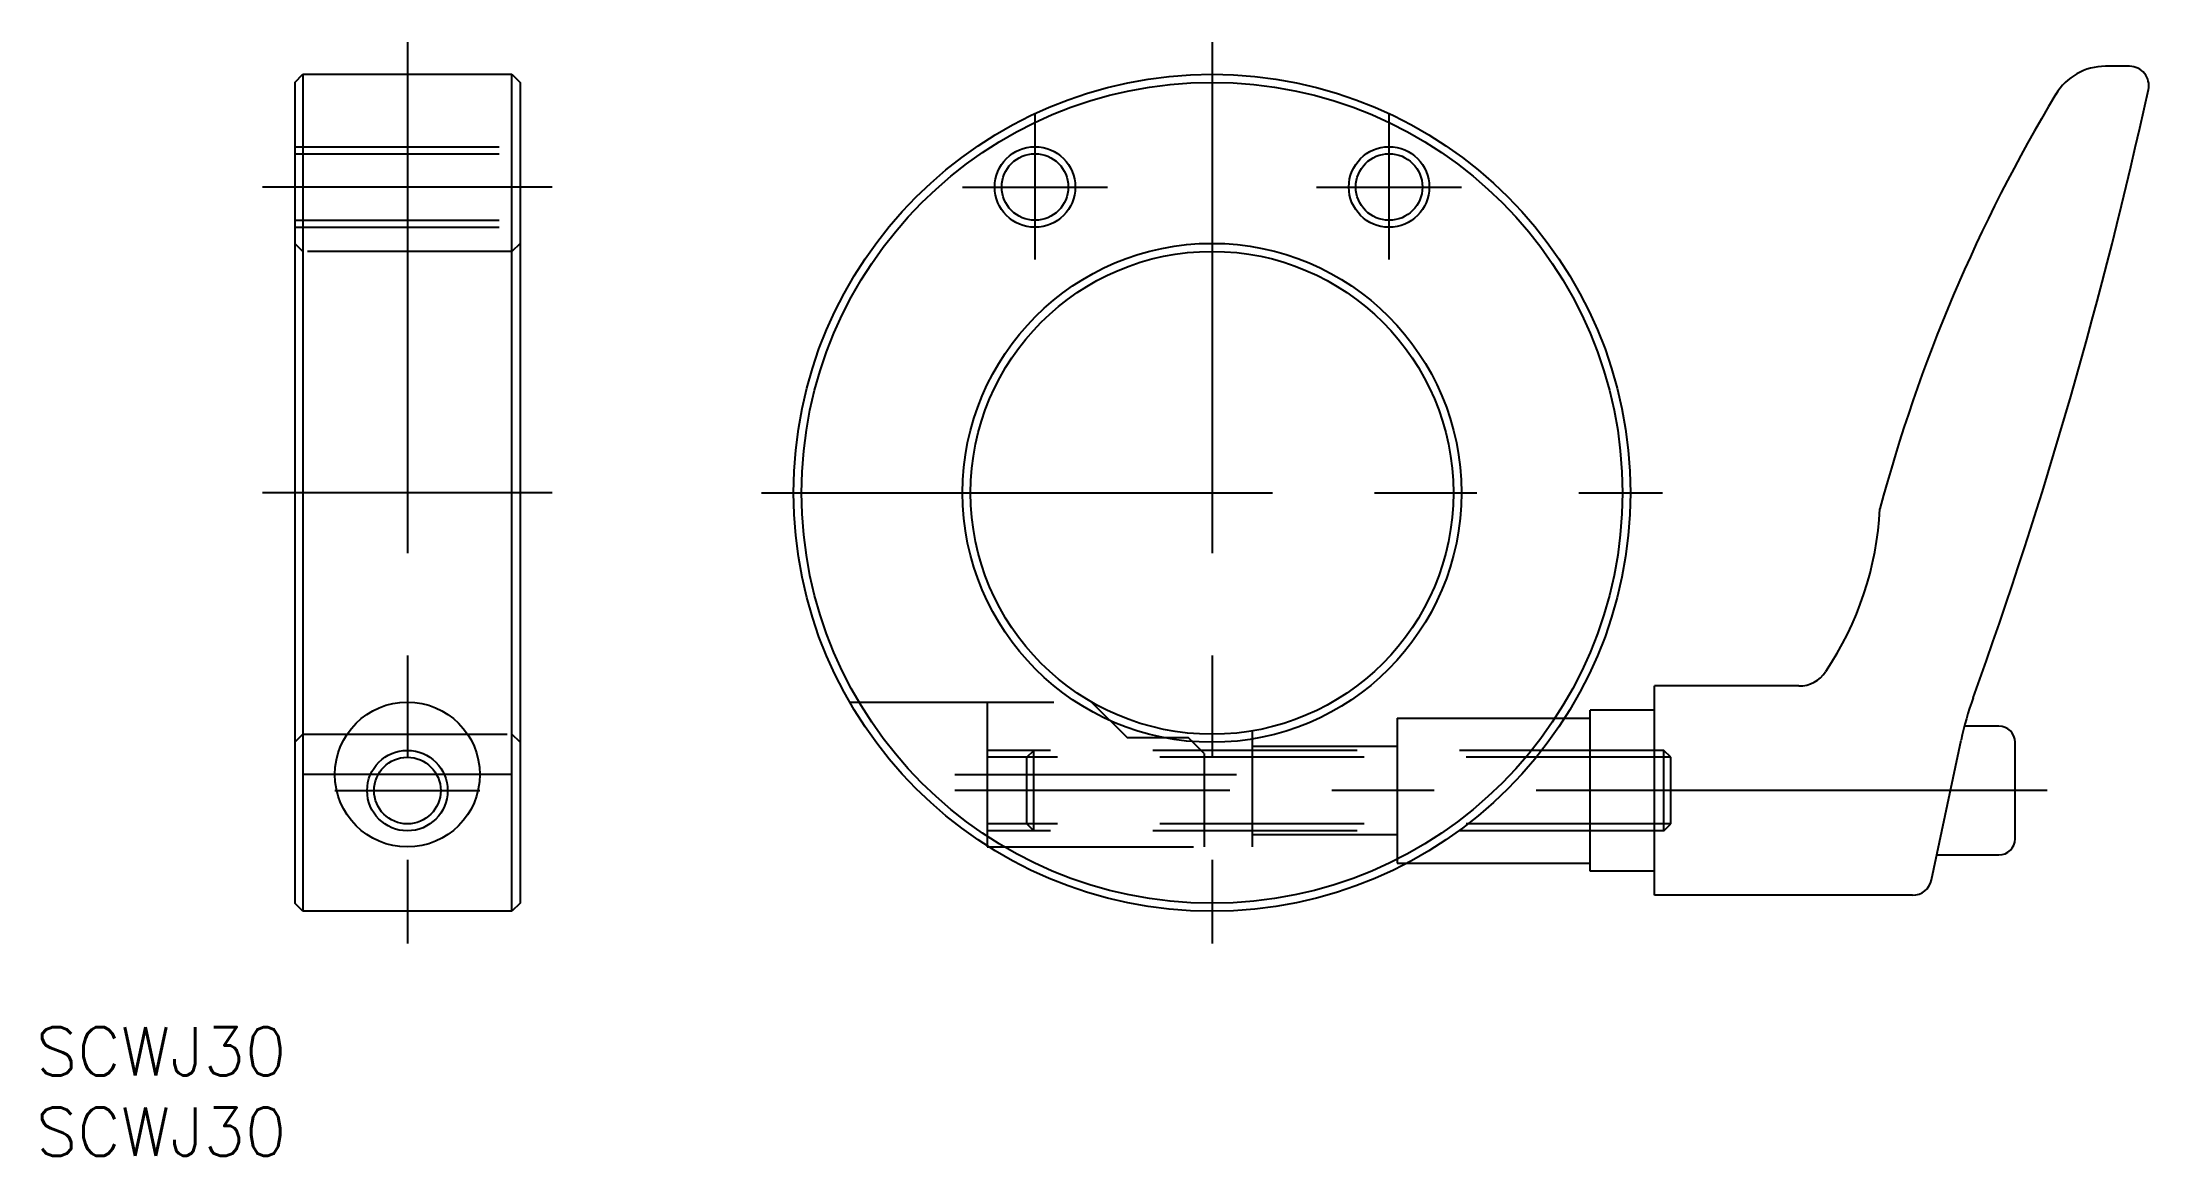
# Model space of a CAD drawing. Extents: x -73 to 58, y -41 to 28.
import ezdxf

# ---------------------------------------------------------------- set-up
doc = ezdxf.new("R2010")
doc.units = 0
doc.linetypes.add('CENTER', pattern=[50.8, 31.75, -6.35, 6.35, -6.35])
doc.linetypes.add('DASHED', pattern=[19.05, 12.7, -6.35])
doc.layers.get('0').update_dxf_attribs({"linetype": 'CONTINUOUS'})
doc.layers.add('CENTER', color=1, linetype='CENTER')
doc.styles.get("Standard").update_dxf_attribs({"font": 'txt.shx', "height": 3, "bigfont": 'bigfont.shx'})

msp = doc.modelspace()

# ---------------------------------------------------------------- linework, layer by layer
at = {"color": 7, "linetype": 'CONTINUOUS'}
for p, q in [((57.01, 26.5), (55.51, 26.5)), ((-57, 25.5), (-56.5, 26)), ((-57, 25.5), (-57, -25.5)), ((-56.5, 26), (-56.5, -26)), ((-56.5, 26), (-43.5, 26)), ((-43.5, -26), (-43.5, 26)), ((-43.5, 26), (-43, 25.5)), ((-43, 25.5), (-43, -25.5)), ((36.47, -12), (27.5, -12)), ((27.5, -25), (27.5, -12)), ((21.91, -14), (23.5, -14)), ((27.5, -13.5), (23.5, -13.5)), ((23.5, -23.5), (23.5, -13.5)), ((44.7, -24.05), (46.55, -15.36)), ((48.9, -14.5), (46.75, -14.5)), ((49.9, -21.5), (49.9, -15.5)), ((-13.98, -21.92), (-13.98, -22)), ((-13.98, -22), (-13.86, -22)), ((12.12, -23), (23.5, -23)), ((27.5, -23.5), (23.5, -23.5)), ((45.03, -22.5), (48.9, -22.5)), ((-56.5, -26), (-57, -25.5)), ((-43.5, -26), (-56.5, -26)), ((-43, -25.5), (-43.5, -26)), ((43.53, -25), (27.5, -25))]:
    msp.add_line(p, q, dxfattribs=at)
at = {"color": 3, "linetype": 'DASHED'}
for p, q in [((-57, 21.5), (-43, 21.5)), ((-57, 21.07), (-43, 21.07)), ((-57, 16.93), (-43, 16.93)), ((-57, 16.5), (-43, 16.5)), ((-56.5, 15), (-57, 15.5)), ((-43.5, 15), (-56.5, 15)), ((-43, 15.5), (-43.5, 15)), ((-22.52, -13), (-7.48, -13)), ((-13.98, -13), (-13.98, -21.92)), ((-7.48, -13), (-5.28, -15.2)), ((11.5, -14), (21.91, -14)), ((11.5, -14), (11.5, -23)), ((-57, -15.5), (-56.5, -15)), ((-56.5, -15), (-43.5, -15)), ((-43, -15.5), (-43.5, -15)), ((-5.28, -15.2), (-1.48, -15.2)), ((-0.48, -16.2), (-1.48, -15.2)), ((2.5, -14.79), (2.5, -22)), ((28.07, -16), (-13.98, -16)), ((28.5, -16.43), (-13.98, -16.43)), ((-11.5, -16.43), (-11.07, -16)), ((-11.5, -20.57), (-11.5, -16.43)), ((-11.07, -21), (-11.07, -16)), ((-0.48, -16.2), (-0.48, -22)), ((11.5, -15.75), (2.5, -15.75)), ((28.5, -16.43), (28.07, -16)), ((28.07, -21), (28.07, -16)), ((28.5, -20.57), (28.5, -16.43)), ((28.5, -20.57), (-13.98, -20.57)), ((-11.07, -21), (-11.5, -20.57)), ((28.07, -21), (28.5, -20.57)), ((28.07, -21), (-13.98, -21)), ((-13.86, -22), (2.5, -22)), ((11.5, -21.25), (2.5, -21.25)), ((11.5, -23), (12.12, -23))]:
    msp.add_line(p, q, dxfattribs=at)
at = {"color": 7, "linetype": 'CONTINUOUS'}
for centre, radius in [((0, 0), 26), ((0, 0), 25.5), ((-11, 19), 2.07), ((11, 19), 2.07), ((0, 0), 15.5), ((0, 0), 15), ((-50, -17.5), 4.5), ((-50, -18.5), 2.07)]:
    msp.add_circle(centre, radius, dxfattribs=at)
at = {"color": 3, "linetype": 'CONTINUOUS'}
for centre in [(-11, 19), (11, 19), (-50, -18.5)]:
    msp.add_circle(centre, 2.5, dxfattribs=at)
at = {"color": 7, "linetype": 'CONTINUOUS'}
for centre, radius, start, end in [((55.51, 22.9), 3.6, 90, 148.9708), ((57.01, 25.3), 1.2, 347.6798, 90), ((-234.91, 89.06), 300, 340.1658, 347.6798), ((138.12, -26.79), 100, 148.9708, 165.0534), ((21.53, 0.04), 20, 326.1142, 357.0316), ((36.47, -10), 2, 270, 326.1142), ((66.11, -19.52), 20, 160.1658, 168), ((48.9, -15.5), 1, 0, 90), ((48.9, -21.5), 1, 270, 0), ((43.53, -23.8), 1.2, 270, 348)]:
    msp.add_arc(centre, radius, start, end, dxfattribs=at)
at = {"layer": 'CENTER', "color": 1, "linetype": 'CENTER'}
for p, q in [((-50, 28), (-50, -28)), ((0, 28), (0, -28)), ((-11, 14.5), (-11, 23.5)), ((11, 14.5), (11, 23.5)), ((-41, 19), (-59, 19)), ((-15.5, 19), (-6.5, 19)), ((6.5, 19), (15.5, 19)), ((-41, 0), (-59, 0)), ((-28, 0), (28, 0)), ((-43.5, -17.5), (-56.5, -17.5)), ((-15.98, -17.5), (1.52, -17.5)), ((-54.5, -18.5), (-45.5, -18.5)), ((51.9, -18.5), (-15.98, -18.5))]:
    msp.add_line(p, q, dxfattribs=at)

# ---------------------------------------------------------------- texts
at = {"color": 7, "linetype": 'CONTINUOUS'}
for p in [(-73.08, -36.19), (-73.08, -41.19)]:
    msp.add_text('SCWJ30', height=3, dxfattribs=at).set_placement(p)

doc.saveas('drawing.dxf')
